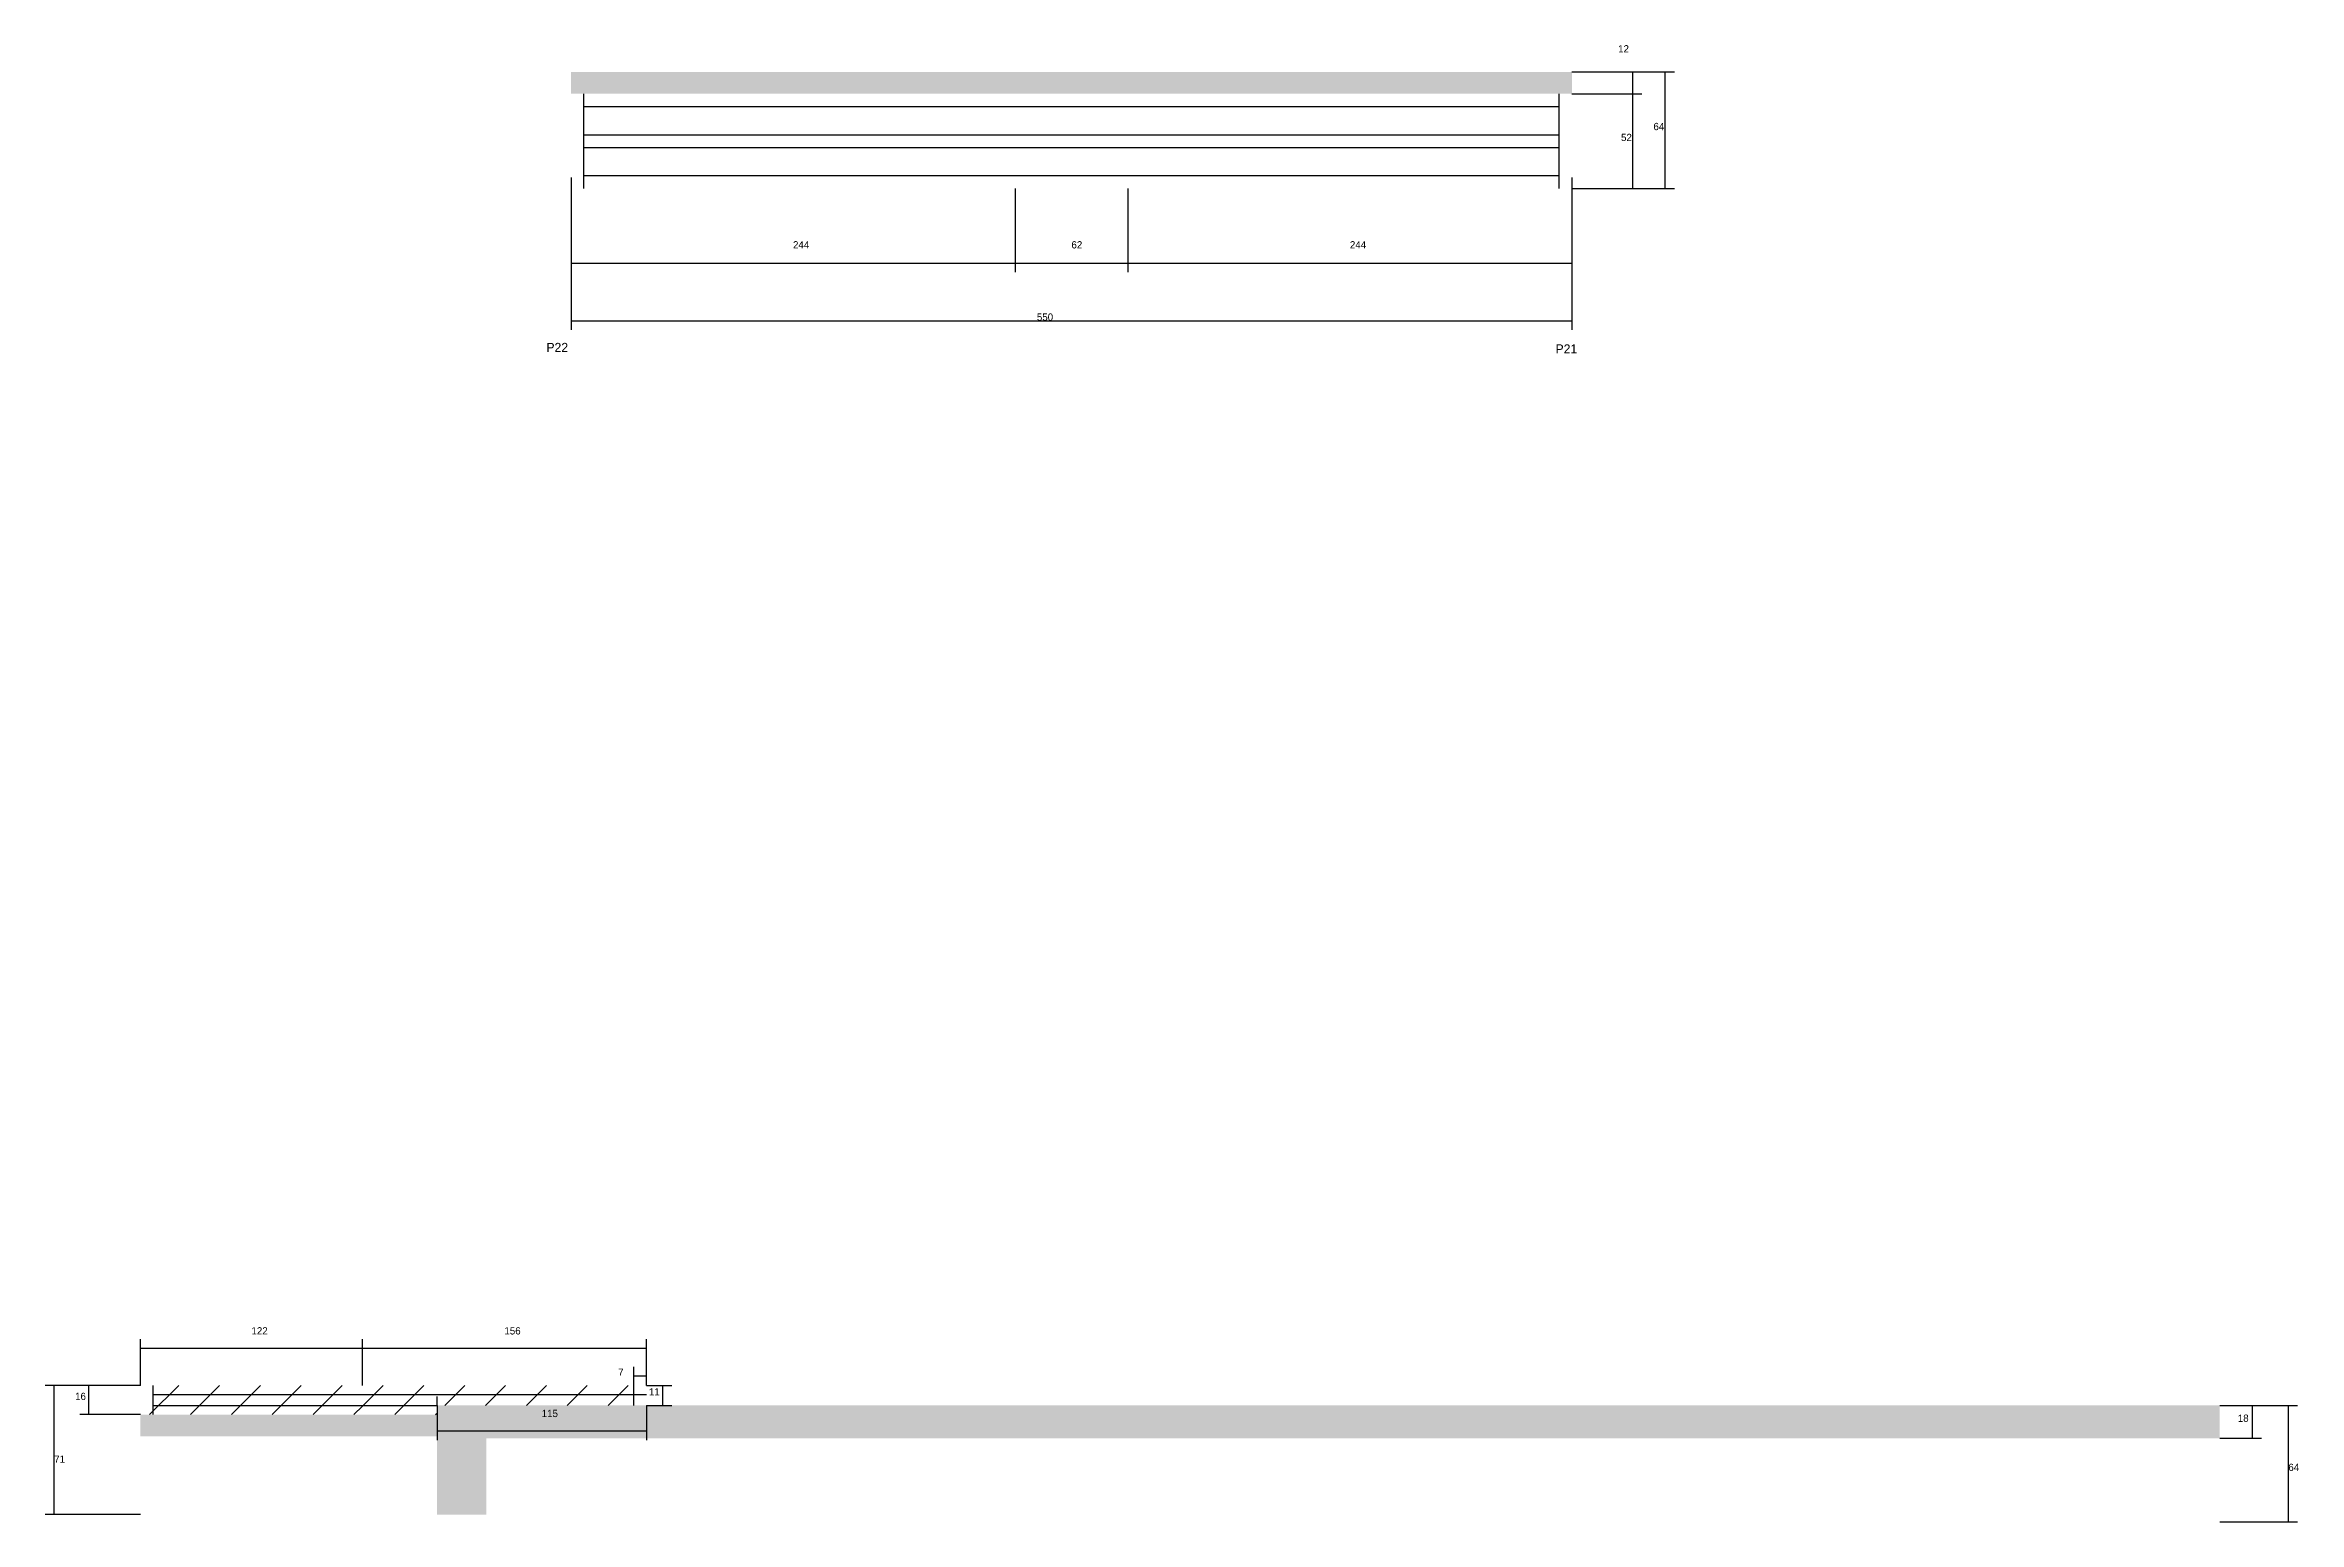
# Model space of a CAD drawing. Header units: metres. Extents: x -10314 to -4485, y 11971 to 12855.
# Drawn here: x -7103 to -5864, y 12024 to 12835 of the extents above; entities that cross this region are included whole.
import ezdxf

# ---------------------------------------------------------------- set-up
doc = ezdxf.new("R2010")
doc.units = ezdxf.units.M
for name, color, linetype in [('COTA', 241, 'Continuous'), ('Hachura', 253, 'Continuous'), ('NOMENCLATURA', 7, 'Continuous'), ('SARR_2.2x7', 40, 'Continuous'), ('SARR_EDITAR', 141, 'Continuous')]:
    doc.layers.add(name, color=color, linetype=linetype)

msp = doc.modelspace()

# ---------------------------------------------------------------- hatches: boundary and pattern name
at = {"layer": 'COTA'}
h = msp.add_hatch(dxfattribs=at)
h.set_pattern_fill('AR-CONC', scale=0.03)
h.paths.add_polyline_path([(-6263.7, 12808.5), (-6263.7, 12820.5), (-6813.7, 12820.5), (-6813.7, 12808.5)])
h = msp.add_hatch(dxfattribs=at)
h.set_pattern_fill('AR-CONC', scale=0.03)
h.paths.add_polyline_path([(-6772.3, 12087.7), (-6887.3, 12087.7), (-6887.3, 12087.7), (-6887.3, 12082.7), (-6887.3, 12082.7), (-7050.3, 12082.7), (-7050.3, 12082.7), (-7050.3, 12070.7), (-7050.3, 12070.7), (-6887.3, 12070.7), (-6887.3, 12070.7), (-6887.3, 12027.7), (-6887.3, 12027.7), (-6860.2, 12027.7), (-6860.2, 12027.7), (-6860.2, 12069.7), (-6860.2, 12069.7), (-5907.7, 12069.7), (-5907.7, 12069.7), (-5907.7, 12087.7), (-5907.7, 12087.7), (-6772.3, 12087.7)])
at = {"layer": 'Hachura'}
h = msp.add_hatch(dxfattribs=at)
h.set_pattern_fill('ANSI31', scale=5)
h.paths.add_polyline_path([(-6928.3, 12082.7), (-6928.3, 12098.7), (-7050.3, 12098.7), (-7050.3, 12082.7)])
h = msp.add_hatch(dxfattribs=at)
h.set_pattern_fill('ANSI31', scale=5)
h.paths.add_polyline_path([(-6928.3, 12082.7), (-6887.3, 12082.7), (-6887.3, 12087.7), (-6772.3, 12087.7), (-6772.3, 12098.7), (-6928.3, 12098.7)])

# ---------------------------------------------------------------- linework, layer by layer
at = {"layer": 'COTA'}
for p, q in [((-6263.7, 12820.5), (-6225.2, 12820.5)), ((-6263.7, 12820.5), (-6207.4, 12820.5)), ((-6230.2, 12808.5), (-6230.2, 12820.5)), ((-6212.4, 12756.5), (-6212.4, 12820.5)), ((-6263.7, 12808.5), (-6225.2, 12808.5)), ((-6263.7, 12808.5), (-6225.2, 12808.5)), ((-6230.2, 12756.5), (-6230.2, 12808.5)), ((-6813.7, 12762.5), (-6813.7, 12678.8)), ((-6813.7, 12756.5), (-6813.7, 12710.4)), ((-6569.7, 12756.5), (-6569.7, 12710.4)), ((-6569.7, 12756.5), (-6569.7, 12710.4)), ((-6507.7, 12756.5), (-6507.7, 12710.4)), ((-6507.7, 12756.5), (-6507.7, 12710.4)), ((-6263.7, 12762.5), (-6263.7, 12678.8)), ((-6263.7, 12756.5), (-6225.2, 12756.5)), ((-6263.7, 12756.5), (-6263.7, 12710.4)), ((-6263.7, 12756.5), (-6207.4, 12756.5)), ((-6813.7, 12715.4), (-6569.7, 12715.4)), ((-6569.7, 12715.4), (-6507.7, 12715.4)), ((-6507.7, 12715.4), (-6263.7, 12715.4)), ((-6813.7, 12683.8), (-6263.7, 12683.8)), ((-7050.3, 12098.7), (-7050.3, 12124.1)), ((-7050.3, 12119.1), (-6928.3, 12119.1)), ((-6928.3, 12098.7), (-6928.3, 12124.1)), ((-6928.3, 12098.7), (-6928.3, 12124.1)), ((-6928.3, 12119.1), (-6772.3, 12119.1)), ((-6772.3, 12098.7), (-6772.3, 12124.1)), ((-6779.2, 12098.7), (-6779.2, 12109)), ((-6779.2, 12104), (-6772.2, 12104)), ((-6772.2, 12098.7), (-6772.2, 12109)), ((-7050.3, 12098.7), (-7102.7, 12098.7)), ((-7097.7, 12027.7), (-7097.7, 12098.7)), ((-7050.3, 12098.7), (-7083.6, 12098.7)), ((-7078.6, 12082.7), (-7078.6, 12098.7)), ((-6887.3, 12087.7), (-6887.3, 12068.7)), ((-6772.3, 12098.7), (-6758.3, 12098.7)), ((-6772.3, 12087.7), (-6758.3, 12087.7)), ((-6772.3, 12087.7), (-6772.3, 12068.7)), ((-6763.3, 12087.7), (-6763.3, 12098.7)), ((-5907.7, 12087.7), (-5884.7, 12087.7)), ((-5907.7, 12087.7), (-5865, 12087.7)), ((-5889.7, 12069.7), (-5889.7, 12087.7)), ((-5870, 12023.7), (-5870, 12087.7)), ((-7050.3, 12082.7), (-7083.6, 12082.7)), ((-6887.3, 12073.7), (-6772.3, 12073.7)), ((-5907.7, 12069.7), (-5884.7, 12069.7)), ((-7050.3, 12027.7), (-7102.7, 12027.7)), ((-5907.7, 12023.7), (-5865, 12023.7))]:
    msp.add_line(p, q, dxfattribs=at)
at = {"layer": 'SARR_2.2x7'}
for p, q in [((-6806.7, 12756.5), (-6806.7, 12808.5)), ((-6270.7, 12756.5), (-6270.7, 12808.5)), ((-6806.7, 12801.5), (-6569.7, 12801.5)), ((-6569.7, 12801.5), (-6507.7, 12801.5)), ((-6507.7, 12801.5), (-6270.7, 12801.5)), ((-6806.7, 12786), (-6569.7, 12786)), ((-6569.7, 12786), (-6507.7, 12786)), ((-6507.7, 12786), (-6270.7, 12786)), ((-6806.7, 12779), (-6569.7, 12779)), ((-6569.7, 12779), (-6507.7, 12779)), ((-6507.7, 12779), (-6270.7, 12779)), ((-6806.7, 12763.5), (-6569.7, 12763.5)), ((-6569.7, 12763.5), (-6507.7, 12763.5)), ((-6507.7, 12763.5), (-6270.7, 12763.5)), ((-7043.3, 12082.7), (-7043.3, 12098.7)), ((-6779.2, 12087.7), (-6779.2, 12098.7))]:
    msp.add_line(p, q, dxfattribs=at)
at = {"layer": 'SARR_EDITAR'}
for p, q in [((-7043.3, 12093.7), (-6772.2, 12093.7)), ((-7043.3, 12087.7), (-6887.3, 12087.7)), ((-6887.3, 12087.7), (-6887.3, 12092.7))]:
    msp.add_line(p, q, dxfattribs=at)

# ---------------------------------------------------------------- texts
at = {"layer": 'COTA'}
for s, p in [('12', (-6238.3, 12831.2)), ('52', (-6236.7, 12782.5)), ('64', (-6218.9, 12788.5)), ('244', (-6691.7, 12723.5)), ('62', (-6538.7, 12723.5)), ('244', (-6385.7, 12723.5)), ('550', (-6557.7, 12683.8)), ('122', (-6989.3, 12126.7)), ('156', (-6850.3, 12126.7)), ('7', (-6787.8, 12104)), ('16', (-7086.2, 12090.7)), ('11', (-6770.9, 12093.2)), ('115', (-6829.8, 12081.3)), ('18', (-5897.8, 12078.7)), ('71', (-7097.7, 12056.2)), ('64', (-5870, 12051.7))]:
    msp.add_text(s, height=4, dxfattribs=at).set_placement(p)
at = {"layer": 'NOMENCLATURA'}
for s, p in [('P22', (-6827.2, 12666.6)), ('P21', (-6272.7, 12665.8))]:
    msp.add_text(s, height=5, dxfattribs=at).set_placement(p)

doc.saveas('drawing.dxf')
